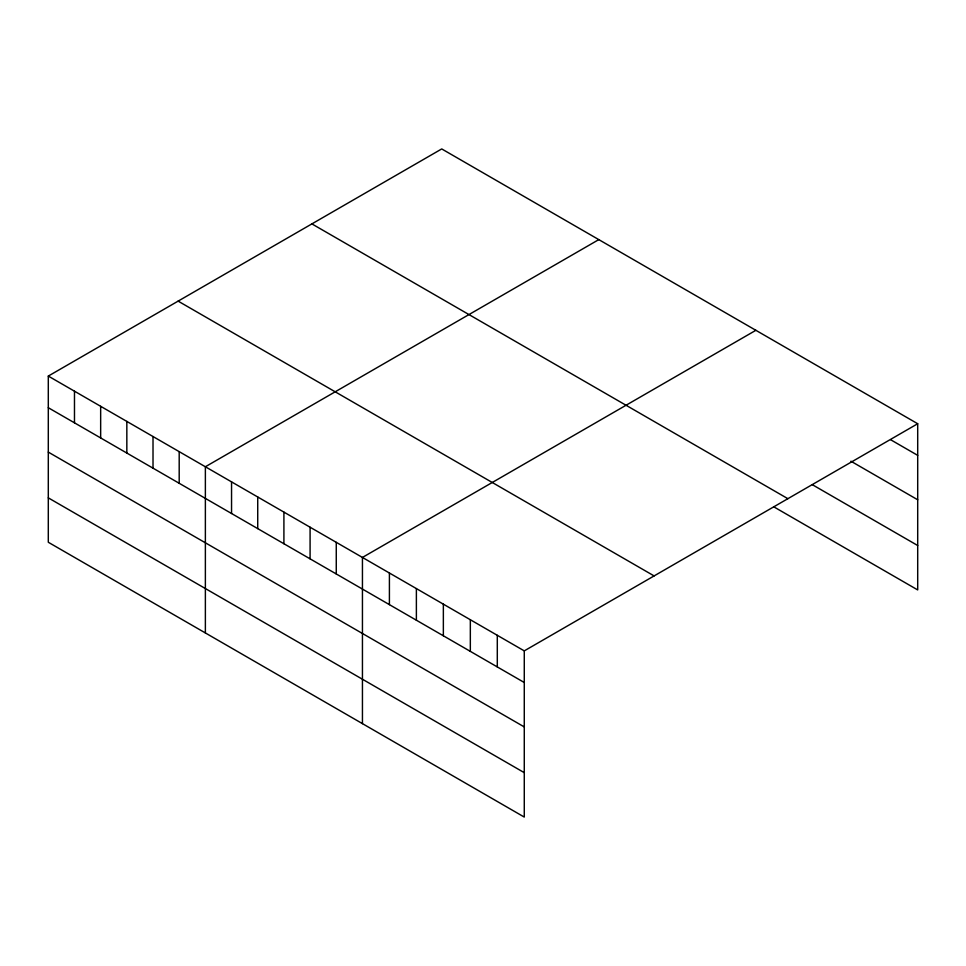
<?xml version="1.0" encoding="UTF-8"?>
<svg xmlns="http://www.w3.org/2000/svg" width="966" height="966" viewBox="0 0 966 966"><rect width="100%" height="100%" fill="white"/><g stroke="black" fill="none" stroke-linecap="round" stroke-linejoin="round"><path stroke-width="1.45" d="M48.3 376.076L524.272 650.879L524.272 817.067L48.3 542.264L48.3 376.076L441.728 148.933L917.7 423.736L917.7 589.924L773.851 506.872M598.799 239.616L205.372 466.759L205.372 632.947M755.871 330.3L362.443 557.442L362.443 723.631M524.272 650.879L917.7 423.736M890.724 439.784L917.7 455.36M850.913 461.205L917.7 499.772M812.382 484.715L917.7 545.512M311.897 223.895L787.87 498.685M178.13 301.126L654.103 575.917M48.3 407.712L524.272 682.503M48.3 452.112L524.272 726.915M48.3 497.864L524.272 772.667M497.297 635.302L497.297 666.938M470.333 619.737L470.333 651.362M443.358 604.161L443.358 635.785M416.382 588.584L416.382 620.22M389.407 573.019L389.407 604.644M336.265 542.337L336.265 573.961M310.086 527.219L310.086 558.843M283.907 512.101L283.907 543.737M257.729 496.995L257.729 528.619M231.55 481.877L231.55 513.501M179.193 451.653L179.193 483.278M153.014 436.535L153.014 468.16M126.836 421.418L126.836 453.054M100.657 406.312L100.657 437.936M74.479 391.194L74.479 422.818"/></g></svg>
